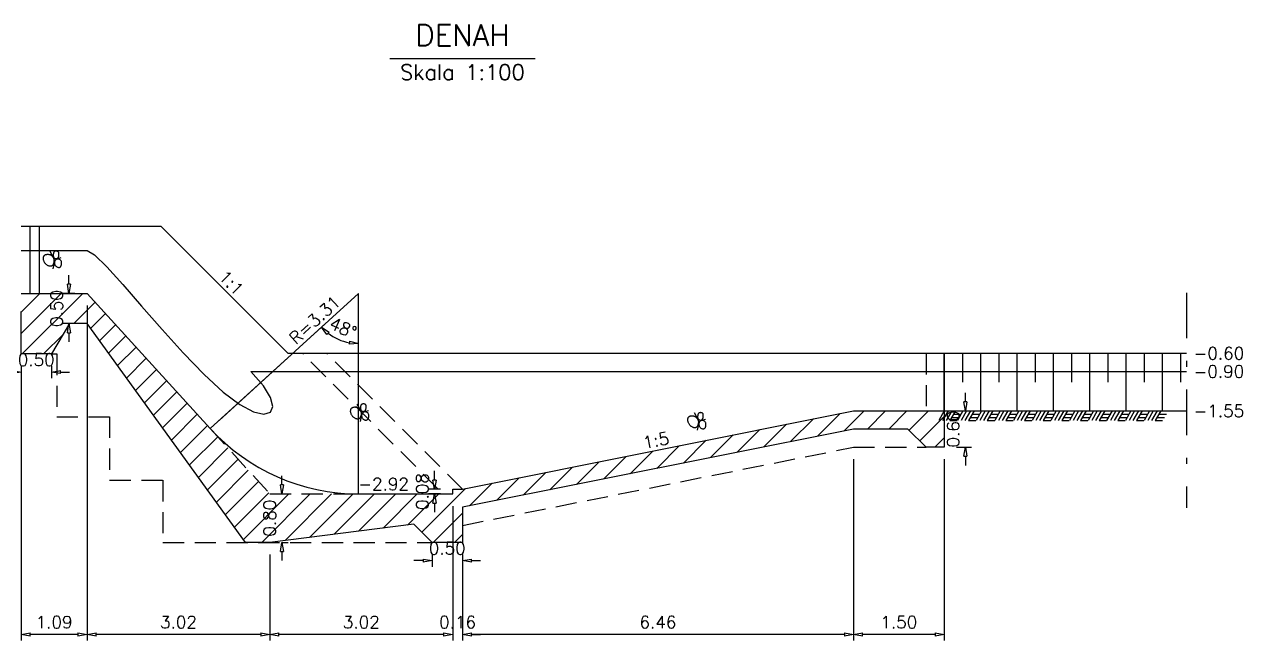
# Model space of a CAD drawing. Header units: inches. Extents: x -5 to 79.1, y -1 to 58.4.
# Drawn here: x 18.96 to 39.09, y 28.34 to 38.51 of the extents above; entities that cross this region are included whole.
import ezdxf
from ezdxf.enums import TextEntityAlignment as Align

# ---------------------------------------------------------------- set-up
doc = ezdxf.new("R2010")
doc.units = ezdxf.units.IN
doc.header["$MEASUREMENT"] = 0
doc.linetypes.add('DASHDOT', pattern=[1, 0.5, -0.25, 0, -0.25])
doc.linetypes.add('DASHED', pattern=[0.75, 0.5, -0.25])
doc.styles.add('L100', font='simplex.shx', dxfattribs={"height": 0.127})
doc.styles.add('L140', font='simplex.shx', dxfattribs={"height": 0.178})
doc.styles.add('L80', font='simplex.shx', dxfattribs={"height": 0.1015})
doc.styles.get("Standard").update_dxf_attribs({"font": 'simplex.shx'})
doc.dimstyles.get("Standard").update_dxf_attribs({"dimtxt": 0.18, "dimasz": 0.18, "dimexe": 0.18, "dimexo": 0.0625, "dimgap": 0.09, "dimtad": 0, "dimtih": 1, "dimtoh": 1, "dimdec": 4, "dimzin": 0, "dimdsep": 46, "dimtxsty": 'Standard', "dimcen": 0.09, "dimadec": 0, "dimazin": 0, "dimtfac": 1, "dimtdec": 4, "dimtofl": 0, "dimtmove": 0, "dimatfit": 3, "dimfxl": 1, "dimtolj": 1, "dimtzin": 0, "dimarcsym": 0})

# ---------------------------------------------------------------- blocks, each defined once
blk = doc.blocks.new('batu')
at = {"color": 1, "linetype": 'Continuous'}
for p, q in [((0.00003, 0.00014), (-0.00066, 0.00136)), ((0.00027, 0.00011), (0.00118, 0.00035)), ((0.0001, -0.00004), (-0.0002, -0.00148))]:
    blk.add_line(p, q, dxfattribs=at)
at = {"color": 2, "linetype": 'Continuous'}
for points in [[(-0.00122, 0.00089), (-0.00116, 0.0009), (-0.00109, 0.00091), (-0.00102, 0.00091), (-0.00095, 0.0009), (-0.00088, 0.00089), (-0.00081, 0.00088), (-0.00074, 0.00086), (-0.00067, 0.00084), (-0.0006, 0.0008), (-0.00054, 0.00077), (-0.00048, 0.00073), (-0.00042, 0.00068), (-0.00037, 0.00063), (-0.00032, 0.00058), (-0.00027, 0.00053), (-0.00023, 0.00048), (-0.00019, 0.00042), (-0.00015, 0.00037), (-0.00012, 0.00031), (-0.00009, 0.00025), (-0.00007, 0.00019), (-0.00005, 0.00012), (-0.00003, 0.00006), (-0.00002, -0.00001), (-0.00002, -0.00009), (-0.00002, -0.00016), (-0.00002, -0.00024), (-0.00003, -0.00032), (-0.00004, -0.00039), (-0.00005, -0.00047), (-0.00007, -0.00054), (-0.00009, -0.00061), (-0.00011, -0.00067), (-0.00013, -0.00073), (-0.00016, -0.00079), (-0.00018, -0.00084), (-0.00021, -0.00088), (-0.00025, -0.00092), (-0.00028, -0.00096), (-0.00032, -0.00099), (-0.00036, -0.00102), (-0.00041, -0.00104), (-0.00046, -0.00106), (-0.00051, -0.00107), (-0.00056, -0.00108), (-0.00062, -0.00108), (-0.00069, -0.00108), (-0.00075, -0.00107), (-0.00083, -0.00105), (-0.0009, -0.00102), (-0.00098, -0.00099), (-0.00106, -0.00095), (-0.00114, -0.0009), (-0.00122, -0.00085), (-0.00129, -0.00078), (-0.00137, -0.00071), (-0.00144, -0.00063), (-0.0015, -0.00055), (-0.00156, -0.00045), (-0.00161, -0.00036), (-0.00166, -0.00026), (-0.0017, -0.00016), (-0.00173, -0.00006), (-0.00175, 0.00003), (-0.00176, 0.00013), (-0.00177, 0.00022), (-0.00176, 0.0003), (-0.00175, 0.00039), (-0.00174, 0.00046), (-0.00171, 0.00053), (-0.00168, 0.0006), (-0.00165, 0.00065), (-0.00161, 0.0007), (-0.00156, 0.00075), (-0.00152, 0.00078), (-0.00147, 0.00082), (-0.00141, 0.00084), (-0.00135, 0.00086), (-0.00129, 0.00088)], [(-0.00009, 0.00109), (-0.00011, 0.00103), (-0.00012, 0.00097), (-0.00013, 0.0009), (-0.00014, 0.00084), (-0.00014, 0.00077), (-0.00014, 0.0007), (-0.00014, 0.00064), (-0.00013, 0.00058), (-0.00011, 0.00052), (-0.0001, 0.00047), (-0.00007, 0.00042), (-0.00005, 0.00037), (-0.00002, 0.00033), (0.00002, 0.0003), (0.00006, 0.00027), (0.00011, 0.00024), (0.00015, 0.00022), (0.00021, 0.0002), (0.00026, 0.00019), (0.00032, 0.00019), (0.00038, 0.00019), (0.00043, 0.0002), (0.00049, 0.00021), (0.00054, 0.00023), (0.00058, 0.00026), (0.00062, 0.0003), (0.00066, 0.00034), (0.00069, 0.00039), (0.00071, 0.00044), (0.00074, 0.0005), (0.00076, 0.00056), (0.00077, 0.00063), (0.00079, 0.0007), (0.0008, 0.00076), (0.0008, 0.00083), (0.0008, 0.0009), (0.0008, 0.00097), (0.0008, 0.00103), (0.00079, 0.00109), (0.00078, 0.00114), (0.00077, 0.00119), (0.00075, 0.00123), (0.00073, 0.00127), (0.00071, 0.0013), (0.00068, 0.00132), (0.00064, 0.00135), (0.00061, 0.00137), (0.00056, 0.00138), (0.00052, 0.0014), (0.00046, 0.00141), (0.00041, 0.00141), (0.00036, 0.00142), (0.0003, 0.00142), (0.00025, 0.00141), (0.00019, 0.0014), (0.00015, 0.00139), (0.0001, 0.00137), (0.00006, 0.00134), (0.00003, 0.00131), (0, 0.00128), (-0.00003, 0.00124), (-0.00005, 0.00119), (-0.00007, 0.00114)], [(0.00008, -0.00032), (0.00007, -0.0004), (0.00006, -0.00048), (0.00006, -0.00056), (0.00007, -0.00064), (0.00009, -0.00073), (0.00011, -0.0008), (0.00015, -0.00088), (0.0002, -0.00095), (0.00026, -0.00102), (0.00033, -0.00108), (0.0004, -0.00114), (0.00048, -0.00119), (0.00056, -0.00123), (0.00064, -0.00125), (0.00072, -0.00127), (0.00079, -0.00127), (0.00087, -0.00126), (0.00093, -0.00123), (0.00099, -0.0012), (0.00105, -0.00115), (0.00109, -0.00109), (0.00114, -0.00102), (0.00117, -0.00094), (0.0012, -0.00086), (0.00122, -0.00077), (0.00123, -0.00067), (0.00124, -0.00057), (0.00124, -0.00047), (0.00122, -0.00037), (0.0012, -0.00028), (0.00116, -0.00019), (0.00112, -0.00012), (0.00106, -0.00005), (0.00099, 0.00001), (0.00091, 0.00005), (0.00083, 0.00008), (0.00074, 0.00011), (0.00065, 0.00012), (0.00057, 0.00012), (0.00049, 0.0001), (0.00041, 0.00008), (0.00034, 0.00005), (0.00028, 0), (0.00023, -0.00005), (0.00018, -0.00011), (0.00014, -0.00018), (0.00011, -0.00025)]]:
    blk.add_lwpolyline(points, close=True, dxfattribs=at)
blk = doc.blocks.new('_ClosedBlank')
at = {"color": 0, "linetype": 'ByBlock', "lineweight": -2}
for p, q in [((-1, 0.17), (0, 0)), ((-1, 0.17), (-1, -0.17)), ((0, 0), (-1, -0.17))]:
    blk.add_line(p, q, dxfattribs=at)
blk = doc.blocks.new('*D56')
at = {"color": 1, "linetype": 'Continuous', "lineweight": -2, "ltscale": 0.7}
for p, q in [((18.91, 32.87), (18.91, 32.6685)), ((19.41, 32.87), (19.41, 32.6685)), ((18.76, 32.77), (18.61, 32.77)), ((19.56, 32.77), (19.71, 32.77))]:
    blk.add_line(p, q, dxfattribs=at)
at = {"layer": 'Defpoints', "color": 0, "linetype": 'Continuous', "ltscale": 0.7}
for p in [(18.91, 33.07), (19.41, 33.07), (19.41, 32.77)]:
    blk.add_point(p, dxfattribs=at)
at = {"color": 1, "linetype": 'Continuous', "lineweight": -2, "ltscale": 0.7, "xscale": 0.15, "yscale": 0.15, "zscale": 0.15}
blk.add_blockref('_ClosedBlank', (18.91, 32.77), dxfattribs=at)
at = {"color": 1, "linetype": 'Continuous', "lineweight": -2, "ltscale": 0.7, "xscale": 0.15, "yscale": 0.15, "zscale": 0.15, "rotation": 180}
blk.add_blockref('_ClosedBlank', (19.41, 32.77), dxfattribs=at)
at = {"color": 2, "linetype": 'Continuous', "ltscale": 0.7, "insert": (19.16, 32.973), "char_height": 0.203, "attachment_point": 5}
blk.add_mtext('\\A1;0.50', dxfattribs=at)
blk = doc.blocks.new('*D57')
at = {"color": 1, "linetype": 'Continuous', "lineweight": -2, "ltscale": 0.7}
for p, q in [((25.55, 29.658), (25.4, 29.658)), ((25.7, 29.758), (25.7, 29.5565)), ((26.2, 29.758), (26.2, 29.5565)), ((26.35, 29.658), (26.5, 29.658))]:
    blk.add_line(p, q, dxfattribs=at)
at = {"layer": 'Defpoints', "color": 0, "linetype": 'Continuous', "ltscale": 0.7}
for p in [(25.7, 29.958), (26.2, 29.958), (26.2, 29.658)]:
    blk.add_point(p, dxfattribs=at)
at = {"color": 1, "linetype": 'Continuous', "lineweight": -2, "ltscale": 0.7, "xscale": 0.15, "yscale": 0.15, "zscale": 0.15}
blk.add_blockref('_ClosedBlank', (25.7, 29.658), dxfattribs=at)
at = {"color": 1, "linetype": 'Continuous', "lineweight": -2, "ltscale": 0.7, "xscale": 0.15, "yscale": 0.15, "zscale": 0.15, "rotation": 180}
blk.add_blockref('_ClosedBlank', (26.2, 29.658), dxfattribs=at)
at = {"color": 2, "linetype": 'Continuous', "ltscale": 0.7, "insert": (25.95, 29.861), "char_height": 0.203, "attachment_point": 5}
blk.add_mtext('\\A1;0.50', dxfattribs=at)
blk = doc.blocks.new('*D58')
at = {"color": 1, "linetype": 'Continuous', "lineweight": -2, "ltscale": 0.7}
for p, q in [((25.74, 30.988), (25.74, 31.138)), ((25.84, 30.838), (25.6385, 30.838)), ((25.84, 30.758), (25.6385, 30.758)), ((25.74, 30.608), (25.74, 30.458))]:
    blk.add_line(p, q, dxfattribs=at)
at = {"layer": 'Defpoints', "color": 0, "linetype": 'Continuous', "ltscale": 0.7}
for p in [(25.74, 30.838), (26.04, 30.838), (26.04, 30.758)]:
    blk.add_point(p, dxfattribs=at)
at = {"color": 1, "linetype": 'Continuous', "lineweight": -2, "ltscale": 0.7, "xscale": 0.15, "yscale": 0.15, "zscale": 0.15}
for p, rotation in [((25.74, 30.838), 270), ((25.74, 30.758), 90)]:
    blk.add_blockref('_ClosedBlank', p, dxfattribs=dict(at, rotation=rotation))
at = {"color": 2, "linetype": 'Continuous', "ltscale": 0.7, "insert": (25.537, 30.798), "char_height": 0.203, "attachment_point": 5, "rotation": 90}
blk.add_mtext('\\A1;0.08', dxfattribs=at)
blk = doc.blocks.new('*D59')
at = {"color": 1, "linetype": 'Continuous', "lineweight": -2, "ltscale": 0.7}
for p, q in [((23.22, 30.908), (23.22, 31.058)), ((23.22, 30.758), (23.3215, 30.758)), ((23.22, 29.958), (23.3215, 29.958)), ((23.22, 29.808), (23.22, 29.658))]:
    blk.add_line(p, q, dxfattribs=at)
at = {"layer": 'Defpoints', "color": 0, "linetype": 'Continuous', "ltscale": 0.7}
for p in [(23.02, 30.758), (23.22, 30.758), (23.02, 29.958)]:
    blk.add_point(p, dxfattribs=at)
at = {"color": 1, "linetype": 'Continuous', "lineweight": -2, "ltscale": 0.7, "xscale": 0.15, "yscale": 0.15, "zscale": 0.15}
for p, rotation in [((23.22, 30.758), 270), ((23.22, 29.958), 90)]:
    blk.add_blockref('_ClosedBlank', p, dxfattribs=dict(at, rotation=rotation))
at = {"color": 2, "linetype": 'Continuous', "ltscale": 0.7, "insert": (23.017, 30.358), "char_height": 0.203, "attachment_point": 5, "rotation": 90}
blk.add_mtext('\\A1;0.80', dxfattribs=at)
blk = doc.blocks.new('*D60')
at = {"color": 1, "linetype": 'Continuous', "lineweight": -2, "ltscale": 0.7}
for p, q in [((19.7, 34.22), (19.7, 34.37)), ((19.8, 34.07), (19.5985, 34.07)), ((19.8, 33.57), (19.5985, 33.57)), ((19.7, 33.42), (19.7, 33.27))]:
    blk.add_line(p, q, dxfattribs=at)
at = {"layer": 'Defpoints', "color": 0, "linetype": 'Continuous', "ltscale": 0.7}
for p in [(19.7, 34.07), (20, 34.07), (20, 33.57)]:
    blk.add_point(p, dxfattribs=at)
at = {"color": 1, "linetype": 'Continuous', "lineweight": -2, "ltscale": 0.7, "xscale": 0.15, "yscale": 0.15, "zscale": 0.15}
for p, rotation in [((19.7, 34.07), 270), ((19.7, 33.57), 90)]:
    blk.add_blockref('_ClosedBlank', p, dxfattribs=dict(at, rotation=rotation))
at = {"color": 2, "linetype": 'Continuous', "ltscale": 0.7, "insert": (19.497, 33.82), "char_height": 0.203, "attachment_point": 5, "rotation": 90}
blk.add_mtext('\\A1;0.50', dxfattribs=at)
blk = doc.blocks.new('*D61')
at = {"color": 1, "linetype": 'Continuous', "lineweight": -2, "ltscale": 0.7}
for p, q in [((34.51, 32.28), (34.51, 32.43)), ((34.36, 32.13), (34.6115, 32.13)), ((34.36, 31.53), (34.6115, 31.53)), ((34.51, 31.38), (34.51, 31.23))]:
    blk.add_line(p, q, dxfattribs=at)
at = {"layer": 'Defpoints', "color": 0, "linetype": 'Continuous', "ltscale": 0.7}
for p in [(34.16, 32.13), (34.51, 32.13), (34.16, 31.53)]:
    blk.add_point(p, dxfattribs=at)
at = {"color": 1, "linetype": 'Continuous', "lineweight": -2, "ltscale": 0.7, "xscale": 0.15, "yscale": 0.15, "zscale": 0.15}
for p, rotation in [((34.51, 32.13), 270), ((34.51, 31.53), 90)]:
    blk.add_blockref('_ClosedBlank', p, dxfattribs=dict(at, rotation=rotation))
at = {"color": 2, "linetype": 'Continuous', "ltscale": 0.7, "insert": (34.307, 31.83), "char_height": 0.203, "attachment_point": 5, "rotation": 90}
blk.add_mtext('\\A1;0.60', dxfattribs=at)
blk = doc.blocks.new('*D62')
at = {"color": 1, "linetype": 'Continuous', "lineweight": -2, "ltscale": 0.7}
for p, q in [((32.66, 31.33), (32.66, 28.3365)), ((34.16, 31.33), (34.16, 28.3365)), ((34.01, 28.438), (32.81, 28.438))]:
    blk.add_line(p, q, dxfattribs=at)
at = {"layer": 'Defpoints', "color": 0, "linetype": 'Continuous', "ltscale": 0.7}
for p in [(32.66, 31.53), (34.16, 31.53), (32.66, 28.438)]:
    blk.add_point(p, dxfattribs=at)
at = {"color": 1, "linetype": 'Continuous', "lineweight": -2, "ltscale": 0.7, "xscale": 0.15, "yscale": 0.15, "zscale": 0.15, "rotation": 180}
blk.add_blockref('_ClosedBlank', (32.66, 28.438), dxfattribs=at)
at = {"color": 1, "linetype": 'Continuous', "lineweight": -2, "ltscale": 0.7, "xscale": 0.15, "yscale": 0.15, "zscale": 0.15}
blk.add_blockref('_ClosedBlank', (34.16, 28.438), dxfattribs=at)
at = {"color": 2, "linetype": 'Continuous', "ltscale": 0.7, "insert": (33.41, 28.641), "char_height": 0.203, "attachment_point": 5}
blk.add_mtext('\\A1;1.50', dxfattribs=at)
blk = doc.blocks.new('*D63')
at = {"color": 1, "linetype": 'Continuous', "lineweight": -2, "ltscale": 0.7}
for p, q in [((32.66, 31.33), (32.66, 28.3365)), ((26.2, 29.758), (26.2, 28.3365)), ((32.51, 28.438), (26.35, 28.438))]:
    blk.add_line(p, q, dxfattribs=at)
at = {"layer": 'Defpoints', "color": 0, "linetype": 'Continuous', "ltscale": 0.7}
for p in [(32.66, 31.53), (26.2, 29.958), (26.2, 28.438)]:
    blk.add_point(p, dxfattribs=at)
at = {"color": 1, "linetype": 'Continuous', "lineweight": -2, "ltscale": 0.7, "xscale": 0.15, "yscale": 0.15, "zscale": 0.15, "rotation": 180}
blk.add_blockref('_ClosedBlank', (26.2, 28.438), dxfattribs=at)
at = {"color": 1, "linetype": 'Continuous', "lineweight": -2, "ltscale": 0.7, "xscale": 0.15, "yscale": 0.15, "zscale": 0.15}
blk.add_blockref('_ClosedBlank', (32.66, 28.438), dxfattribs=at)
at = {"color": 2, "linetype": 'Continuous', "ltscale": 0.7, "insert": (29.43, 28.641), "char_height": 0.203, "attachment_point": 5}
blk.add_mtext('\\A1;6.46', dxfattribs=at)
blk = doc.blocks.new('*D64')
at = {"color": 1, "linetype": 'Continuous', "lineweight": -2, "ltscale": 0.7}
for p, q in [((26.04, 30.558), (26.04, 28.3365)), ((26.2, 29.758), (26.2, 28.3365)), ((25.89, 28.438), (25.74, 28.438)), ((26.35, 28.438), (26.5, 28.438))]:
    blk.add_line(p, q, dxfattribs=at)
at = {"layer": 'Defpoints', "color": 0, "linetype": 'Continuous', "ltscale": 0.7}
for p in [(26.04, 30.758), (26.2, 29.958), (26.04, 28.438)]:
    blk.add_point(p, dxfattribs=at)
at = {"color": 1, "linetype": 'Continuous', "lineweight": -2, "ltscale": 0.7, "xscale": 0.15, "yscale": 0.15, "zscale": 0.15}
blk.add_blockref('_ClosedBlank', (26.04, 28.438), dxfattribs=at)
at = {"color": 1, "linetype": 'Continuous', "lineweight": -2, "ltscale": 0.7, "xscale": 0.15, "yscale": 0.15, "zscale": 0.15, "rotation": 180}
blk.add_blockref('_ClosedBlank', (26.2, 28.438), dxfattribs=at)
at = {"color": 2, "linetype": 'Continuous', "ltscale": 0.7, "insert": (26.12, 28.641), "char_height": 0.203, "attachment_point": 5}
blk.add_mtext('\\A1;0.16', dxfattribs=at)
blk = doc.blocks.new('*D65')
at = {"color": 1, "linetype": 'Continuous', "lineweight": -2, "ltscale": 0.7}
for p, q in [((26.04, 30.558), (26.04, 28.3365)), ((23.02, 29.758), (23.02, 28.3365)), ((25.89, 28.438), (23.17, 28.438))]:
    blk.add_line(p, q, dxfattribs=at)
at = {"layer": 'Defpoints', "color": 0, "linetype": 'Continuous', "ltscale": 0.7}
for p in [(26.04, 30.758), (23.02, 29.958), (23.02, 28.438)]:
    blk.add_point(p, dxfattribs=at)
at = {"color": 1, "linetype": 'Continuous', "lineweight": -2, "ltscale": 0.7, "xscale": 0.15, "yscale": 0.15, "zscale": 0.15, "rotation": 180}
blk.add_blockref('_ClosedBlank', (23.02, 28.438), dxfattribs=at)
at = {"color": 1, "linetype": 'Continuous', "lineweight": -2, "ltscale": 0.7, "xscale": 0.15, "yscale": 0.15, "zscale": 0.15}
blk.add_blockref('_ClosedBlank', (26.04, 28.438), dxfattribs=at)
at = {"color": 2, "linetype": 'Continuous', "ltscale": 0.7, "insert": (24.53, 28.641), "char_height": 0.203, "attachment_point": 5}
blk.add_mtext('\\A1;3.02', dxfattribs=at)
blk = doc.blocks.new('*D66')
at = {"color": 1, "linetype": 'Continuous', "lineweight": -2, "ltscale": 0.7}
for p, q in [((20, 33.87), (20, 28.3365)), ((23.02, 29.758), (23.02, 28.3365)), ((22.87, 28.438), (20.15, 28.438))]:
    blk.add_line(p, q, dxfattribs=at)
at = {"layer": 'Defpoints', "color": 0, "linetype": 'Continuous', "ltscale": 0.7}
for p in [(20, 34.07), (23.02, 29.958), (20, 28.438)]:
    blk.add_point(p, dxfattribs=at)
at = {"color": 1, "linetype": 'Continuous', "lineweight": -2, "ltscale": 0.7, "xscale": 0.15, "yscale": 0.15, "zscale": 0.15, "rotation": 180}
blk.add_blockref('_ClosedBlank', (20, 28.438), dxfattribs=at)
at = {"color": 1, "linetype": 'Continuous', "lineweight": -2, "ltscale": 0.7, "xscale": 0.15, "yscale": 0.15, "zscale": 0.15}
blk.add_blockref('_ClosedBlank', (23.02, 28.438), dxfattribs=at)
at = {"color": 2, "linetype": 'Continuous', "ltscale": 0.7, "insert": (21.51, 28.641), "char_height": 0.203, "attachment_point": 5}
blk.add_mtext('\\A1;3.02', dxfattribs=at)
blk = doc.blocks.new('*D67')
at = {"color": 1, "linetype": 'Continuous', "lineweight": -2, "ltscale": 0.7}
for p, q in [((20, 33.87), (20, 28.3365)), ((18.91, 32.87), (18.91, 28.3365)), ((19.85, 28.438), (19.06, 28.438))]:
    blk.add_line(p, q, dxfattribs=at)
at = {"layer": 'Defpoints', "color": 0, "linetype": 'Continuous', "ltscale": 0.7}
for p in [(20, 34.07), (18.91, 33.07), (18.91, 28.438)]:
    blk.add_point(p, dxfattribs=at)
at = {"color": 1, "linetype": 'Continuous', "lineweight": -2, "ltscale": 0.7, "xscale": 0.15, "yscale": 0.15, "zscale": 0.15, "rotation": 180}
blk.add_blockref('_ClosedBlank', (18.91, 28.438), dxfattribs=at)
at = {"color": 1, "linetype": 'Continuous', "lineweight": -2, "ltscale": 0.7, "xscale": 0.15, "yscale": 0.15, "zscale": 0.15}
blk.add_blockref('_ClosedBlank', (20, 28.438), dxfattribs=at)
at = {"color": 2, "linetype": 'Continuous', "ltscale": 0.7, "insert": (19.455, 28.641), "char_height": 0.203, "attachment_point": 5}
blk.add_mtext('\\A1;1.09', dxfattribs=at)
blk = doc.blocks.new('*D68')
at = {"color": 1, "linetype": 'Continuous', "lineweight": -2, "ltscale": 0.7}
for p, q in [((22.183, 31.973), (23.945, 33.58)), ((24.482, 30.958), (24.482, 33.344))]:
    blk.add_line(p, q, dxfattribs=at)
blk.add_arc((24.482, 34.07), 0.828, 232.7536, 259.6061, dxfattribs=at)
at = {"layer": 'Defpoints', "color": 0, "linetype": 'Continuous', "ltscale": 0.7}
for p in [(24.482, 34.07), (24.046, 33.366), (22.035, 31.838), (24.482, 30.758)]:
    blk.add_point(p, dxfattribs=at)
at = {"color": 1, "linetype": 'Continuous', "lineweight": -2, "ltscale": 0.7, "xscale": 0.15, "yscale": 0.15, "zscale": 0.15}
for p, rotation in [((23.87, 33.512), 137.5566355825912), ((24.482, 33.242), 354.8030417421731)]:
    blk.add_blockref('_ClosedBlank', p, dxfattribs=dict(at, rotation=rotation))
at = {"color": 2, "linetype": 'Continuous', "ltscale": 0.7, "insert": (24.23, 33.498), "char_height": 0.203, "attachment_point": 5, "rotation": 336.1798}
blk.add_mtext('\\A1;48°', dxfattribs=at)

msp = doc.modelspace()

# ---------------------------------------------------------------- hatches: boundary and pattern name
at = {"linetype": 'Continuous'}
h = msp.add_hatch(dxfattribs=at)
h.set_pattern_fill('LINE', color=1, scale=2, angle=45, style=0)
h.paths.add_polyline_path([(23.02, 30.758), (26.04, 30.758), (26.04, 30.838), (26.2, 30.838), (32.66, 32.13), (34.16, 32.13), (34.16, 31.53), (33.86, 31.53), (33.56, 31.83), (32.66, 31.83), (26.2, 30.538), (26.2, 29.958), (25.7, 29.958), (25.4, 30.258), (23.02, 29.958), (22.618, 29.958), (20, 33.57), (19.71, 33.57), (19.41, 33.07), (18.91, 33.07), (18.91, 34.07), (20, 34.07)])

# ---------------------------------------------------------------- linework, layer by layer
at = {"color": 3, "linetype": 'Continuous'}
msp.add_line((25, 37.948), (27.4, 37.948), dxfattribs=at)
at = {"color": 1, "linetype": 'Continuous', "ltscale": 0.7}
msp.add_line((19.06, 34.07), (19.06, 35.18), dxfattribs=at)
at = {"color": 3, "linetype": 'Continuous', "ltscale": 0.7}
msp.add_line((19.21, 35.18), (19.21, 34.07), dxfattribs=at)
at = {"color": 6, "linetype": 'DASHDOT', "ltscale": 1.5}
msp.add_line((38.16, 34.08), (38.16, 30.53), dxfattribs=at)
at = {"color": 1, "linetype": 'Continuous'}
for p, q in [((34.16, 33.08), (34.16, 32.13)), ((34.76, 33.08), (34.76, 32.13)), ((35.36, 33.08), (35.36, 32.13)), ((35.96, 33.08), (35.96, 32.13)), ((36.56, 33.08), (36.56, 32.13)), ((37.16, 33.08), (37.16, 32.13)), ((37.76, 33.08), (37.76, 32.13)), ((34.16, 32.13), (34.068, 31.971)), ((34.222, 32.13), (34.13, 31.971)), ((34.283, 32.13), (34.192, 31.971)), ((34.345, 32.13), (34.253, 31.971)), ((34.283, 32.023), (34.407, 32.023)), ((34.314, 32.077), (34.438, 32.077)), ((34.468, 32.13), (34.377, 31.971)), ((34.53, 32.13), (34.438, 31.971)), ((34.592, 32.13), (34.5, 31.971)), ((34.653, 32.13), (34.562, 31.971)), ((34.592, 32.023), (34.715, 32.023)), ((34.623, 32.077), (34.746, 32.077)), ((34.777, 32.13), (34.685, 31.971)), ((34.838, 32.13), (34.747, 31.971)), ((34.9, 32.13), (34.808, 31.971)), ((34.962, 32.13), (34.87, 31.971)), ((34.9, 32.023), (35.023, 32.023)), ((34.931, 32.077), (35.054, 32.077)), ((35.085, 32.13), (34.993, 31.971)), ((35.147, 32.13), (35.055, 31.971)), ((35.208, 32.13), (35.117, 31.971)), ((35.27, 32.13), (35.178, 31.971)), ((35.208, 32.023), (35.332, 32.023)), ((35.239, 32.077), (35.363, 32.077)), ((35.393, 32.13), (35.302, 31.971)), ((35.455, 32.13), (35.363, 31.971)), ((35.517, 32.13), (35.425, 31.971)), ((35.578, 32.13), (35.487, 31.971)), ((35.517, 32.023), (35.64, 32.023)), ((35.548, 32.077), (35.671, 32.077)), ((35.702, 32.13), (35.61, 31.971)), ((35.763, 32.13), (35.672, 31.971)), ((35.825, 32.13), (35.733, 31.971)), ((35.887, 32.13), (35.795, 31.971)), ((35.825, 32.023), (35.948, 32.023)), ((35.856, 32.077), (35.979, 32.077)), ((36.01, 32.13), (35.918, 31.971)), ((36.072, 32.13), (35.98, 31.971)), ((36.133, 32.13), (36.042, 31.971)), ((36.195, 32.13), (36.103, 31.971)), ((36.133, 32.023), (36.257, 32.023)), ((36.164, 32.077), (36.288, 32.077)), ((36.318, 32.13), (36.227, 31.971)), ((36.38, 32.13), (36.288, 31.971)), ((36.442, 32.13), (36.35, 31.971)), ((36.503, 32.13), (36.412, 31.971)), ((36.442, 32.023), (36.565, 32.023)), ((36.473, 32.077), (36.596, 32.077)), ((36.627, 32.13), (36.535, 31.971)), ((36.688, 32.13), (36.597, 31.971)), ((36.75, 32.13), (36.658, 31.971)), ((36.812, 32.13), (36.72, 31.971)), ((36.75, 32.023), (36.873, 32.023)), ((36.781, 32.077), (36.904, 32.077)), ((36.935, 32.13), (36.843, 31.971)), ((36.997, 32.13), (36.905, 31.971)), ((37.058, 32.13), (36.967, 31.971)), ((37.12, 32.13), (37.028, 31.971)), ((37.058, 32.023), (37.182, 32.023)), ((37.089, 32.077), (37.213, 32.077)), ((37.243, 32.13), (37.152, 31.971)), ((37.305, 32.13), (37.213, 31.971)), ((37.367, 32.13), (37.275, 31.971)), ((37.428, 32.13), (37.337, 31.971)), ((37.367, 32.023), (37.49, 32.023)), ((37.398, 32.077), (37.521, 32.077)), ((37.552, 32.13), (37.46, 31.971)), ((37.613, 32.13), (37.522, 31.971)), ((37.675, 32.13), (37.583, 31.971)), ((37.737, 32.13), (37.645, 31.971)), ((37.675, 32.023), (37.798, 32.023)), ((37.706, 32.077), (37.829, 32.077)), ((34.252, 31.97), (34.376, 31.97)), ((34.561, 31.97), (34.684, 31.97)), ((34.869, 31.97), (34.993, 31.97)), ((35.178, 31.97), (35.301, 31.97)), ((35.486, 31.97), (35.609, 31.97)), ((35.794, 31.97), (35.918, 31.97)), ((36.103, 31.97), (36.226, 31.97)), ((36.411, 31.97), (36.534, 31.97)), ((36.719, 31.97), (36.843, 31.97)), ((37.028, 31.97), (37.151, 31.97)), ((37.336, 31.97), (37.459, 31.97)), ((37.644, 31.97), (37.768, 31.97))]:
    msp.add_line(p, q, dxfattribs=at)
at = {"color": 2, "linetype": 'Continuous'}
for p, q in [((34.46, 33.08), (34.46, 32.605)), ((35.06, 33.08), (35.06, 32.605)), ((35.66, 33.08), (35.66, 32.605)), ((36.26, 33.08), (36.26, 32.605)), ((36.86, 33.08), (36.86, 32.605)), ((37.46, 33.08), (37.46, 32.605)), ((38.06, 33.08), (38.06, 32.605))]:
    msp.add_line(p, q, dxfattribs=at)
at = {"color": 5, "linetype": 'Continuous'}
for points in [[(18.91, 35.18), (21.217, 35.18), (23.317, 33.08), (34.16, 33.08)], [(18.91, 34.07), (20, 34.07), (22.035, 31.838)], [(24.482, 30.758), (26.04, 30.758), (26.04, 30.838), (26.2, 30.838), (32.66, 32.13), (34.16, 32.13), (34.16, 31.53), (33.86, 31.53), (33.56, 31.83), (32.66, 31.83), (26.2, 30.538), (26.2, 29.958), (25.7, 29.958), (25.4, 30.258), (23.02, 29.958), (22.618, 29.958), (20, 33.57), (19.71, 33.57), (19.41, 33.07), (18.91, 33.07), (18.91, 33.77)], [(34.16, 32.13), (34.16, 33.08)], [(34.16, 33.08), (38.16, 33.08)], [(34.16, 32.13), (38.16, 32.13)]]:
    msp.add_lwpolyline(points, dxfattribs=at)
at = {"color": 2, "linetype": 'Continuous'}
for points in [[(18.91, 34.78), (20, 34.78)], [(20, 34.78), (20.121, 34.707), (20.324, 34.508), (20.59, 34.216), (20.901, 33.86), (21.24, 33.473), (21.59, 33.087), (21.932, 32.732), (22.248, 32.439), (22.524, 32.234), (22.75, 32.116), (22.92, 32.076), (23.028, 32.107), (23.067, 32.2), (23.031, 32.349), (22.913, 32.545), (22.707, 32.78)], [(22.707, 32.78), (34.16, 32.78)], [(34.16, 32.78), (38.16, 32.78)]]:
    msp.add_lwpolyline(points, dxfattribs=at)
at = {"color": 1, "linetype": 'Continuous'}
msp.add_lwpolyline([(24.482, 30.758), (24.482, 34.07), (22.035, 31.838)], dxfattribs=at)
at = {"color": 2, "linetype": 'DASHED', "ltscale": 0.7}
for points in [[(19.41, 33.07), (19.5, 33.07), (19.5, 32.033), (20.373, 32.033), (20.373, 30.985), (21.254, 30.985), (21.254, 29.958), (25.7, 29.958)], [(25.8, 30.838), (23.558, 33.08)], [(26.2, 30.838), (23.958, 33.08)], [(33.86, 33.08), (33.86, 32.13)], [(22.035, 31.838), (23.02, 30.758), (24.482, 30.758)], [(26.2, 30.238), (32.66, 31.53), (33.86, 31.53)]]:
    msp.add_lwpolyline(points, dxfattribs=at)
at = {"color": 5, "linetype": 'Continuous'}
msp.add_arc((24.482, 34.07), 3.312, 222.3597, 270, dxfattribs=at)

# ---------------------------------------------------------------- block references
at = {"color": 2, "linetype": 'Continuous', "ltscale": 0.7, "xscale": 100, "yscale": 100, "zscale": 100}
for p in [(19.455, 34.625), (24.53, 32.103), (30.1, 31.959)]:
    msp.add_blockref('batu', p, dxfattribs=at)

# ---------------------------------------------------------------- texts
at = {"color": 5, "linetype": 'Continuous', "style": 'L140'}
msp.add_text('DENAH', height=0.356, dxfattribs=at).set_placement((26.2, 38.048), align=Align.BOTTOM_CENTER)
at = {"color": 3, "linetype": 'Continuous', "style": 'L100'}
msp.add_text('Skala 1:100', height=0.254, dxfattribs=at).set_placement((26.2, 37.848), align=Align.TOP_CENTER)
at = {"color": 2, "linetype": 'Continuous', "ltscale": 0.7, "style": 'L80'}
for s, rotation, p in [('1:1', 315, (22.267, 34.13)), ('R=3.31', 42.3597, (23.87, 33.512)), ('1:5', 11.3099, (29.43, 31.484))]:
    msp.add_text(s, height=0.203, rotation=rotation, dxfattribs=at).set_placement(p, align=Align.BOTTOM_CENTER)
at = {"color": 2, "linetype": 'Continuous', "ltscale": 1.5, "style": 'L80'}
for s, p in [('-0.60', (38.28, 33.08)), ('-0.90', (38.28, 32.78)), ('-1.55', (38.28, 32.13))]:
    msp.add_text(s, height=0.203, dxfattribs=at).set_placement(p, align=Align.MIDDLE_LEFT)
at = {"color": 2, "linetype": 'Continuous', "ltscale": 0.7, "style": 'L80'}
msp.add_text('-2.92', height=0.203, dxfattribs=at).set_placement((24.482, 30.758), align=Align.BOTTOM_LEFT)

# ---------------------------------------------------------------- dimensions: what is measured, and where the dimension line sits
at = {"color": 1, "linetype": 'Continuous', "ltscale": 0.7}
for base, p1, p2, picture, middle in [((19.7, 34.07), (20, 33.57), (20, 34.07), '*D60', (19.497, 33.82)), ((34.51, 32.13), (34.16, 31.53), (34.16, 32.13), '*D61', (34.307, 31.83)), ((23.22, 30.758), (23.02, 29.958), (23.02, 30.758), '*D59', (23.017, 30.358)), ((25.74, 30.838), (26.04, 30.758), (26.04, 30.838), '*D58', (25.537, 30.798))]:
    dim = msp.add_linear_dim(base=base, p1=p1, p2=p2, angle=90, dimstyle='Standard', override={"dimtxt": 0.203, "dimasz": 0.15, "dimexe": 0.1015, "dimexo": 0.2, "dimgap": 0.1015, "dimtad": 1, "dimtih": 0, "dimdec": 2, "dimzin": 1, "dimblk": 'ClosedBlank', "dimblk1": 'ClosedBlank', "dimblk2": 'ClosedBlank', "dimcen": 0, "dimclrd": 1, "dimclre": 1, "dimclrt": 2, "dimtix": 1, "dimtmove": 2}, dxfattribs=at)
    dim.commit()
    dim.dimension.update_dxf_attribs({"geometry": picture, "text_midpoint": middle})
for base, p1, p2, picture, middle in [((18.91, 28.438), (20, 34.07), (18.91, 33.07), '*D67', (19.455, 28.641)), ((20, 28.438), (23.02, 29.958), (20, 34.07), '*D66', (21.51, 28.641)), ((19.41, 32.77), (18.91, 33.07), (19.41, 33.07), '*D56', (19.16, 32.973)), ((26.2, 28.438), (32.66, 31.53), (26.2, 29.958), '*D63', (29.43, 28.641)), ((32.66, 28.438), (34.16, 31.53), (32.66, 31.53), '*D62', (33.41, 28.641)), ((23.02, 28.438), (26.04, 30.758), (23.02, 29.958), '*D65', (24.53, 28.641)), ((26.04, 28.438), (26.2, 29.958), (26.04, 30.758), '*D64', (26.12, 28.641)), ((26.2, 29.658), (25.7, 29.958), (26.2, 29.958), '*D57', (25.95, 29.861))]:
    dim = msp.add_linear_dim(base=base, p1=p1, p2=p2, dimstyle='Standard', override={"dimtxt": 0.203, "dimasz": 0.15, "dimexe": 0.1015, "dimexo": 0.2, "dimgap": 0.1015, "dimtad": 1, "dimtih": 0, "dimdec": 2, "dimzin": 1, "dimblk": 'ClosedBlank', "dimblk1": 'ClosedBlank', "dimblk2": 'ClosedBlank', "dimcen": 0, "dimclrd": 1, "dimclre": 1, "dimclrt": 2, "dimtix": 1, "dimtmove": 2}, dxfattribs=at)
    dim.commit()
    dim.dimension.update_dxf_attribs({"geometry": picture, "text_midpoint": middle})
dim = msp.add_angular_dim_3p(base=(24.046, 33.366), center=(24.482, 34.07), p1=(24.482, 30.758), p2=(22.035, 31.838), dimstyle='Standard', override={"dimtxt": 0.203, "dimasz": 0.15, "dimexe": 0.1015, "dimexo": 0.2, "dimgap": 0.1015, "dimtad": 1, "dimtih": 0, "dimdec": 2, "dimzin": 1, "dimblk": 'ClosedBlank', "dimblk1": 'ClosedBlank', "dimblk2": 'ClosedBlank', "dimcen": 0, "dimclrd": 1, "dimclre": 1, "dimclrt": 2, "dimtix": 1, "dimtmove": 2}, dxfattribs=at)
dim.commit()
dim.dimension.update_dxf_attribs({"geometry": '*D68', "text_midpoint": (24.23, 33.498)})

doc.saveas('drawing.dxf')
